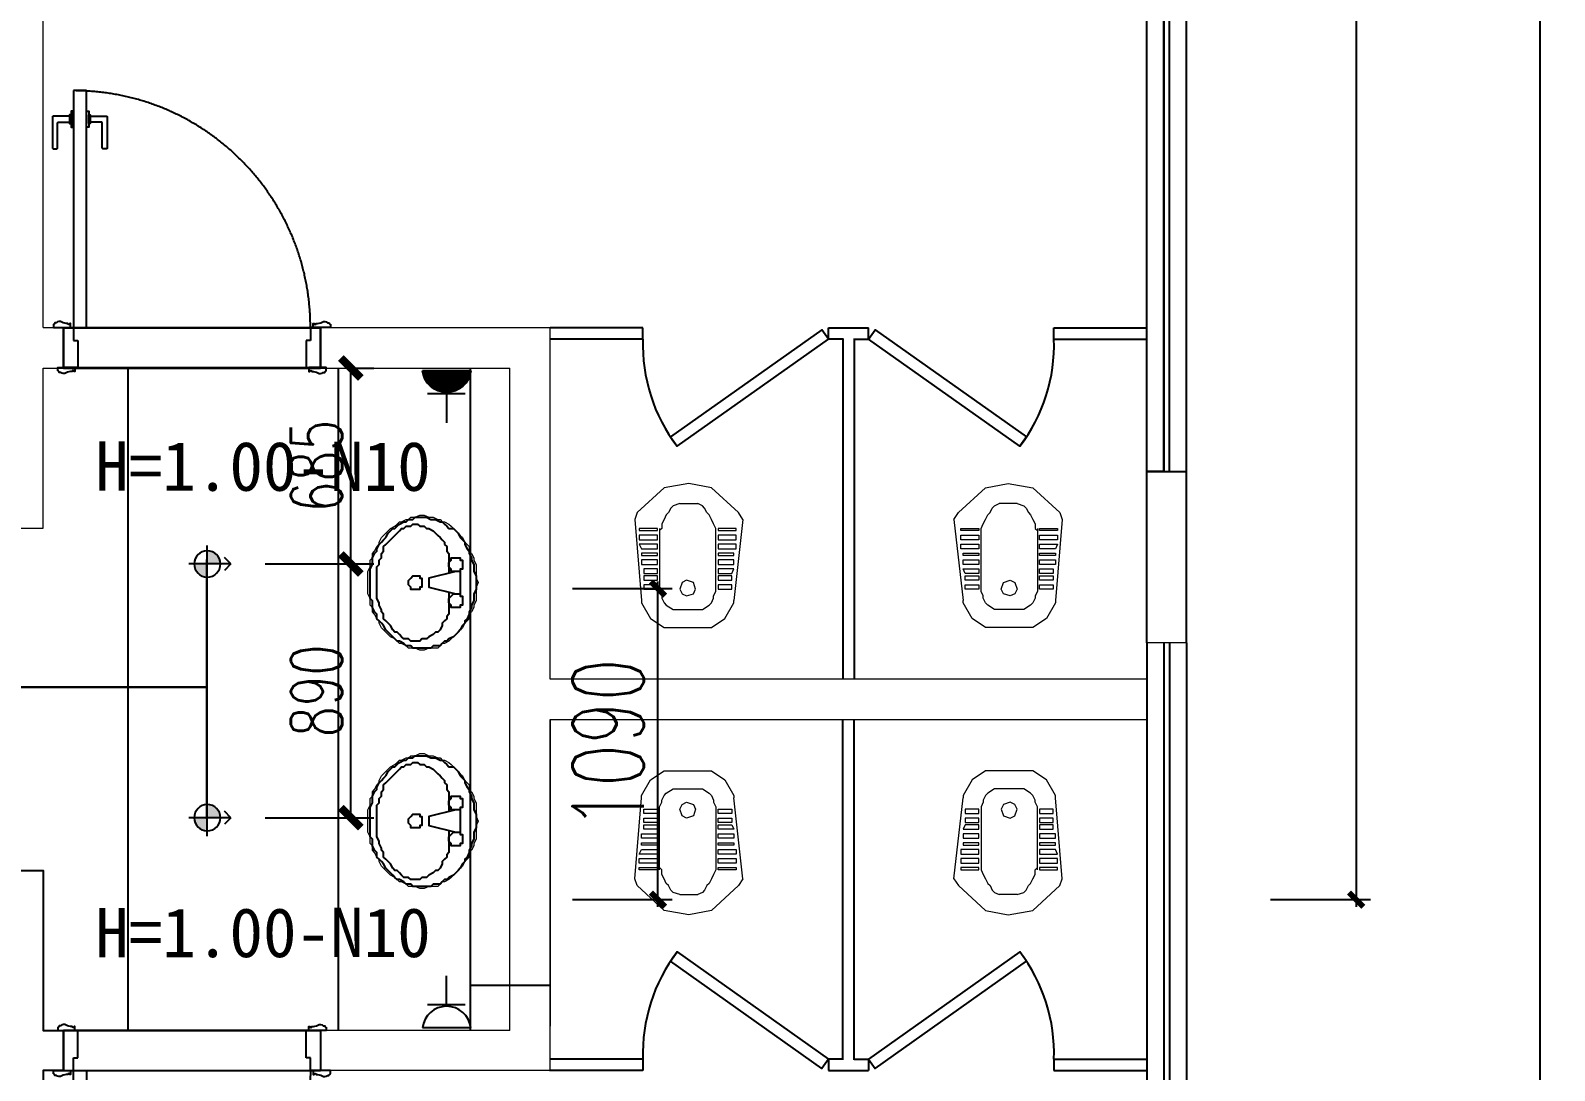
# Model space of a CAD drawing. Header units: millimetres. Extents: x 5625199 to 7433318, y -3316392 to -2552493.
# Drawn here: x 5923108 to 5928448, y -2593828 to -2590184 of the extents above; entities that cross this region are included whole.
import ezdxf

# ---------------------------------------------------------------- set-up
doc = ezdxf.new("R2010")
doc.units = ezdxf.units.MM
doc.header["$PDMODE"] = 35
doc.header["$PDSIZE"] = -10
doc.linetypes.add('HIDDEN', pattern=[9.525, 6.35, -3.175])
for name, color, linetype in [('8', 8, 'Continuous'), ('PL-固定落地', 155, 'Continuous'), ('PL-地坪线', 8, 'Continuous'), ('PL-新建墙体', 5, 'Continuous'), ('PL-灯具', 2, 'Continuous'), ('PL-灯具尺寸', 155, 'Continuous'), ('PL-门', 4, 'Continuous'), ('TXT【文字】', 8, 'Continuous'), ('开关', 1, 'Continuous'), ('插座', 1, 'Continuous')]:
    doc.layers.add(name, color=color, linetype=linetype)
doc.styles.add('STYLE2', font='simhei.ttf')
doc.styles.add('标注-尺寸', font='simplex.shx', dxfattribs={"width": 0.7})
doc.dimstyles.new('100', dxfattribs={"dimtxt": 180, "dimasz": 70, "dimexe": 80, "dimexo": 100, "dimgap": 30, "dimtad": 1, "dimdec": 0, "dimrnd": 5, "dimdsep": 46, "dimtxsty": '标注-尺寸', "dimblk": 'ARCHTICK', "dimcen": 0.2, "dimdle": 5, "dimclrd": 8, "dimclre": 8, "dimclrt": 2, "dimadec": 0, "dimazin": 0, "dimtfac": 1, "dimtdec": 0, "dimtmove": 2, "dimatfit": 3, "dimldrblk": 'ccccc', "dimfxl": 300, "dimfxlon": 1, "dimtolj": 1, "dimtzin": 0, "dimarcsym": 0})
doc.dimstyles.new('MS55', dxfattribs={"dimscale": 0, "dimtxt": 5, "dimasz": 1, "dimexe": 1, "dimexo": 0.8, "dimgap": 1, "dimtad": 1, "dimdec": 0, "dimrnd": 5, "dimdsep": 46, "dimtxsty": '标注-尺寸', "dimblk": 'ARCHTICK', "dimcen": 0, "dimdle": 0.5, "dimclrd": 256, "dimclre": 256, "dimclrt": 50, "dimadec": 0, "dimazin": 0, "dimtfac": 1, "dimtdec": 0, "dimtix": 1, "dimtofl": 0, "dimtmove": 2, "dimatfit": 3, "dimldrblk": 'jt2', "dimfxl": 6, "dimfxlon": 1, "dimtvp": 1, "dimtolj": 1, "dimtzin": 0, "dimarcsym": 0})

# ---------------------------------------------------------------- blocks, each defined once
blk = doc.blocks.new('c')
at = {"color": 1}
for p, q in [((788247, -244144), (788247, -243941)), ((788370, -244135), (788119, -244135)), ((788406, -244287), (788087, -244287))]:
    blk.add_line(p, q, dxfattribs=at)
blk.add_arc((788247, -244305), 161, 6.4342, 173.5658, dxfattribs=at)
blk = doc.blocks.new('_ArchTick')
at = {"color": 0, "linetype": 'ByBlock', "const_width": 0.4}
blk.add_lwpolyline([(-0.5, -0.5), (0.5, 0.5)], dxfattribs=at)
blk = doc.blocks.new('*D1175')
at = {"layer": 'Defpoints', "color": 0, "transparency": 16777216}
for p in [(5924668.8, -2592139.4), (5925306.8, -2592139.4), (5924579.3, -2593229.1)]:
    blk.add_point(p, dxfattribs=at)
at = {"layer": 'TXT【文字】', "lineweight": -2, "ltscale": 500, "transparency": 16777216}
for p, q in [((5925306.8, -2593254.1), (5925306.8, -2592114.4)), ((5925006.8, -2592139.4), (5925356.8, -2592139.4)), ((5925006.8, -2593229.1), (5925356.8, -2593229.1))]:
    blk.add_line(p, q, dxfattribs=at)
at = {"layer": 'TXT【文字】', "linetype": 'ByBlock', "lineweight": -2, "transparency": 16777216, "xscale": 50.00000000000001, "yscale": 50.00000000000001, "zscale": 50.00000000000001}
for p, rotation in [((5925306.8, -2592139.4), 90), ((5925306.8, -2593229.1), 270)]:
    blk.add_blockref('_ArchTick', p, dxfattribs=dict(at, rotation=rotation))
at = {"layer": 'TXT【文字】', "color": 50, "ltscale": 500, "transparency": 16777216, "insert": (5925131.8, -2592684.3), "char_height": 250, "attachment_point": 5, "rotation": 90, "style": '标注-尺寸'}
blk.add_mtext('\\A1;1090', dxfattribs=at)
blk = doc.blocks.new('jt2')
at = {"ltscale": 0.1}
blk.add_line((0, 0), (-1, 0), dxfattribs=at)
at = {"color": 6, "ltscale": 0.1}
blk.add_lwpolyline([(-1.22, 1.26), (-0.72, 1.5), (0.02, 0), (-0.72, -1.5), (-1.22, -1.26), (0, 0), (-1.22, 1.26)], dxfattribs=at)
blk = doc.blocks.new('*D1227')
at = {"layer": '8', "lineweight": -2, "ltscale": 500, "transparency": 16777216}
for p, q in [((5927753.1, -2585164.4), (5927753.1, -2593254.1)), ((5927453.1, -2585189.4), (5927803.1, -2585189.4)), ((5927453.1, -2593229.1), (5927803.1, -2593229.1))]:
    blk.add_line(p, q, dxfattribs=at)
at = {"layer": 'Defpoints', "color": 0, "transparency": 16777216}
for p in [(5925478.8, -2585189.4), (5926409.1, -2593229.1), (5927753.1, -2593229.1)]:
    blk.add_point(p, dxfattribs=at)
at = {"layer": '8', "linetype": 'ByBlock', "lineweight": -2, "transparency": 16777216, "xscale": 50.00000000000001, "yscale": 50.00000000000001, "zscale": 50.00000000000001}
for p, rotation in [((5927753.1, -2585189.4), 90), ((5927753.1, -2593229.1), 270)]:
    blk.add_blockref('_ArchTick', p, dxfattribs=dict(at, rotation=rotation))
at = {"layer": '8', "color": 50, "ltscale": 500, "transparency": 16777216, "insert": (5927578.1, -2589209.3), "char_height": 250, "attachment_point": 5, "rotation": 90, "style": '标注-尺寸'}
blk.add_mtext('\\A1;8040', dxfattribs=at)
blk = doc.blocks.new('*D1228')
at = {"layer": '8', "lineweight": -2, "ltscale": 500, "transparency": 16777216}
for p, q in [((5928397.7, -2598054.5), (5928397.7, -2580084.3)), ((5928097.7, -2580109.3), (5928447.7, -2580109.3)), ((5928097.7, -2598029.5), (5928447.7, -2598029.5))]:
    blk.add_line(p, q, dxfattribs=at)
at = {"layer": 'Defpoints', "color": 0, "transparency": 16777216}
for p in [(5926888.1, -2580109.3), (5928397.7, -2580109.3), (5926771, -2598029.5)]:
    blk.add_point(p, dxfattribs=at)
at = {"layer": '8', "linetype": 'ByBlock', "lineweight": -2, "transparency": 16777216, "xscale": 50.00000000000001, "yscale": 50.00000000000001, "zscale": 50.00000000000001}
for p, rotation in [((5928397.7, -2580109.3), 90), ((5928397.7, -2598029.5), 270)]:
    blk.add_blockref('_ArchTick', p, dxfattribs=dict(at, rotation=rotation))
at = {"layer": '8', "color": 50, "ltscale": 500, "transparency": 16777216, "insert": (5928222.7, -2589069.4), "char_height": 250, "attachment_point": 5, "rotation": 90, "style": '标注-尺寸'}
blk.add_mtext('\\A1;17920', dxfattribs=at)
blk = doc.blocks.new('GRDRDRD')
at = {"lineweight": 9}
for points in [[(5100139, -2518955), (5099854.8, -2518986.6)], [(5100139, -2518955), (5100162.7, -2518970.8)], [(5100162.7, -2518970.8), (5100249.5, -2519065.6), (5100265.3, -2519144.5), (5100249.5, -2519231.4), (5100162.7, -2519326.1)], [(5099846.9, -2519310.3), (5099791.6, -2519278.7), (5099760, -2519231.4), (5099760, -2519144.5), (5099760, -2519065.6), (5099791.6, -2519018.2), (5099846.9, -2518986.6)], [(5099846.9, -2518986.6), (5099854.8, -2518986.6)], [(5099823.2, -2519097.1), (5099839, -2519073.5)], [(5099839, -2519073.5), (5099846.9, -2519065.6), (5099862.7, -2519057.7), (5099870.6, -2519057.7), (5099886.4, -2519049.8), (5100099.5, -2519049.8)], [(5100099.5, -2519049.8), (5100107.4, -2519049.8)], [(5100107.4, -2519049.8), (5100123.2, -2519057.7), (5100139, -2519065.6), (5100154.8, -2519073.5), (5100162.7, -2519081.4), (5100178.5, -2519089.3), (5100186.4, -2519097.1)], [(5099823.2, -2519199.8), (5099823.2, -2519097.1)], [(5100186.4, -2519097.1), (5100194.3, -2519112.9)], [(5100194.3, -2519176.1), (5100194.3, -2519112.9)], [(5100194.3, -2519176.1), (5100186.4, -2519199.8)], [(5099839, -2519223.5), (5099823.2, -2519199.8)], [(5100107.4, -2519247.1), (5100099.5, -2519247.1), (5099886.4, -2519247.1), (5099870.6, -2519239.3), (5099862.7, -2519239.3), (5099846.9, -2519231.4), (5099839, -2519223.5)], [(5100186.4, -2519199.8), (5100178.5, -2519207.7), (5100162.7, -2519215.6), (5100154.8, -2519223.5), (5100139, -2519231.4), (5100123.2, -2519239.3), (5100107.4, -2519239.3)], [(5100107.4, -2519239.3), (5100099.5, -2519247.1)], [(5100139, -2519334), (5099854.8, -2519310.3), (5099846.9, -2519310.3)], [(5100162.7, -2519326.1), (5100139, -2519334)]]:
    blk.add_lwpolyline(points, dxfattribs=at)
at = {"lineweight": 13}
for points in [[(5099894.3, -2518994.5), (5099910, -2518994.5), (5099910, -2519041.9), (5099894.3, -2519041.9)], [(5099925.8, -2518994.5), (5099941.6, -2518994.5), (5099941.6, -2519041.9), (5099925.8, -2519041.9)], [(5099949.5, -2518994.5), (5099965.3, -2518986.6), (5099965.3, -2519041.9), (5099949.5, -2519041.9)], [(5099981.1, -2518986.6), (5099996.9, -2518986.6), (5099996.9, -2519041.9), (5099981.1, -2519041.9)], [(5100012.7, -2518986.6), (5100020.6, -2518986.6), (5100020.6, -2519041.9), (5100012.7, -2519041.9)], [(5100052.2, -2519041.9), (5100036.4, -2519041.9), (5100036.4, -2518978.7), (5100052.2, -2518978.7)], [(5100083.7, -2519041.9), (5100067.9, -2519041.9), (5100067.9, -2518978.7), (5100083.7, -2518978.7)], [(5100107.4, -2519041.9), (5100099.5, -2519041.9), (5100099.5, -2518978.7), (5100107.4, -2518978.7)], [(5099894.3, -2519176.1), (5099878.5, -2519168.2), (5099870.6, -2519152.4), (5099878.5, -2519128.7), (5099894.3, -2519120.8), (5099917.9, -2519128.7), (5099925.8, -2519152.4), (5099917.9, -2519168.2)], [(5100083.7, -2519318.2), (5100067.9, -2519318.2), (5100067.9, -2519255), (5100083.7, -2519255)], [(5100099.5, -2519318.2), (5100099.5, -2519255), (5100107.4, -2519255), (5100107.4, -2519318.2)]]:
    blk.add_lwpolyline(points, close=True, dxfattribs=at)
for points in [[(5099894.3, -2519302.4), (5099894.3, -2519255), (5099910, -2519255), (5099910, -2519302.4)], [(5099925.8, -2519302.4), (5099925.8, -2519255), (5099941.6, -2519255), (5099941.6, -2519302.4)], [(5099949.5, -2519302.4), (5099949.5, -2519255), (5099965.3, -2519255), (5099965.3, -2519302.4)], [(5099981.1, -2519310.3), (5099981.1, -2519255), (5099996.9, -2519255), (5099996.9, -2519310.3)], [(5100012.7, -2519310.3), (5100012.7, -2519255), (5100020.6, -2519255), (5100020.6, -2519310.3)], [(5100036.4, -2519310.3), (5100036.4, -2519255), (5100052.2, -2519255), (5100052.2, -2519318.2), (5100036.4, -2519310.3)], [(5099910, -2519302.4), (5099894.3, -2519302.4)], [(5099941.6, -2519302.4), (5099925.8, -2519302.4)], [(5099965.3, -2519302.4), (5099949.5, -2519302.4)], [(5099996.9, -2519310.3), (5099981.1, -2519310.3)], [(5100020.6, -2519310.3), (5100012.7, -2519310.3)]]:
    blk.add_lwpolyline(points, dxfattribs=at)
blk = doc.blocks.new('yqd_1_900_140_ydhd1_ywsp3_45_0_0_3')
for p, q in [((-0.4111, 1), (-0.4611, 1)), ((-0.4611, 1), (-0.4611, 0.0778)), ((-0.4111, 0.0778), (-0.4111, 1)), ((-0.5, 0.0778), (-0.4611, 0.0778)), ((-0.5, -0.0778), (-0.5, 0.0778)), ((-0.4611, 0.0778), (-0.4111, 0.0778)), ((-0.4611, 0.0778), (-0.4611, 0.0278)), ((0.5, 0.0778), (0.4611, 0.0778)), ((0.4611, 0.0778), (0.4611, 0.0278)), ((0.5, -0.0778), (0.5, 0.0778)), ((-0.4611, 0.0278), (-0.4444, 0.0278)), ((-0.4444, 0.0278), (-0.4444, -0.0778)), ((0.4611, 0.0278), (0.4444, 0.0278)), ((0.4444, 0.0278), (0.4444, -0.0778)), ((-0.4444, -0.0778), (-0.5, -0.0778)), ((0.4444, -0.0778), (0.5, -0.0778))]:
    blk.add_line(p, q)
at = {"ltscale": 500}
for p, q in [((-0.5, 0.0778), (0.5, 0.0778)), ((-0.5, -0.0778), (0.5, -0.0778))]:
    blk.add_line(p, q, dxfattribs=at)
for points in [[(-0.4762, 0.9009), (-0.5392, 0.9009, 0.414214), (-0.5425, 0.8975), (-0.5425, 0.777, 0.414214), (-0.5392, 0.7737), (-0.5266, 0.7737, 0.414214), (-0.5233, 0.777), (-0.5233, 0.8736, -0.414214), (-0.5199, 0.8769), (-0.4762, 0.8769)], [(-0.396, 0.9009), (-0.333, 0.9009, -0.414214), (-0.3297, 0.8975), (-0.3297, 0.777, -0.414214), (-0.333, 0.7737), (-0.3456, 0.7737, -0.414214), (-0.3489, 0.777), (-0.3489, 0.8736, 0.414214), (-0.3523, 0.8769), (-0.396, 0.8769)]]:
    blk.add_lwpolyline(points, format="xyb")
for points in [[(-0.4706, 0.8718), (-0.4706, 0.906), (-0.4762, 0.906), (-0.4762, 0.8718)], [(-0.4611, 0.8578), (-0.4611, 0.9199), (-0.4706, 0.9199), (-0.4706, 0.8578)], [(-0.4111, 0.8578), (-0.4111, 0.9199), (-0.4016, 0.9199), (-0.4016, 0.8578)], [(-0.4016, 0.8718), (-0.4016, 0.906), (-0.396, 0.906), (-0.396, 0.8718)]]:
    blk.add_lwpolyline(points, close=True)
at = {"lineweight": -3}
for points in [[(-0.5389, 0.0911), (-0.5389, 0.0778), (-0.4722, 0.0778), (-0.4722, 0.0933), (-0.4756, 0.0933, -1), (-0.4833, 0.0933, -0.128551), (-0.5067, 0.0986, 0.3547), (-0.5278, 0.0967), (-0.5333, 0.0967, -0.414214), (-0.5389, 0.0911)], [(0.5389, 0.0911), (0.5389, 0.0778), (0.4722, 0.0778), (0.4722, 0.0933), (0.4756, 0.0933, 1), (0.4833, 0.0933, 0.128551), (0.5067, 0.0986, -0.3547), (0.5278, 0.0967), (0.5333, 0.0967, 0.414214), (0.5389, 0.0911)], [(-0.5222, -0.0911), (-0.5222, -0.0778), (-0.4556, -0.0778), (-0.4556, -0.0933), (-0.4589, -0.0933, 1), (-0.4667, -0.0933, 0.128551), (-0.49, -0.0986, -0.3547), (-0.5111, -0.0967), (-0.5167, -0.0967, 0.414214), (-0.5222, -0.0911)], [(0.5222, -0.0911), (0.5222, -0.0778), (0.4556, -0.0778), (0.4556, -0.0933), (0.4589, -0.0933, -1), (0.4667, -0.0933, -0.128551), (0.49, -0.0986, 0.3547), (0.5111, -0.0967), (0.5167, -0.0967, -0.414214), (0.5222, -0.0911)]]:
    blk.add_lwpolyline(points, format="xyb", dxfattribs=at)
at = {"color": 250, "linetype": 'HIDDEN', "ltscale": 15}
blk.add_arc((-0.4611, 0.0778), 0.9222, 0, 90, dxfattribs=at)
blk = doc.blocks.new('TFHFTTT')
at = {"lineweight": 9}
for points in [[(5099645.6, -2520987.8), (5099637.7, -2520987.8), (5099621.9, -2520995.7), (5099614, -2520995.7), (5099606.1, -2520995.7), (5099590.3, -2521003.6), (5099582.4, -2521003.6), (5099574.6, -2521011.5)], [(5099716.7, -2521011.5), (5099700.9, -2521003.6), (5099693, -2521003.6), (5099685.1, -2520995.7), (5099677.2, -2520995.7), (5099669.3, -2520995.7), (5099653.5, -2520987.8), (5099645.6, -2520987.8)], [(5099574.6, -2521011.5), (5099566.7, -2521011.5), (5099550.9, -2521019.4), (5099543, -2521027.2), (5099535.1, -2521035.1), (5099527.2, -2521043), (5099519.3, -2521050.9), (5099511.4, -2521058.8)], [(5099779.8, -2521058.8), (5099771.9, -2521050.9), (5099764, -2521043), (5099756.1, -2521035.1), (5099740.3, -2521027.2), (5099732.4, -2521019.4), (5099724.6, -2521011.5), (5099716.7, -2521011.5)], [(5099511.4, -2521058.8), (5099503.5, -2521066.7), (5099495.6, -2521082.5), (5099487.7, -2521090.4), (5099479.8, -2521098.3), (5099479.8, -2521114.1), (5099471.9, -2521122), (5099464, -2521137.8)], [(5099819.3, -2521137.8), (5099819.3, -2521122), (5099811.4, -2521114.1), (5099803.5, -2521098.3), (5099795.6, -2521090.4), (5099795.6, -2521082.5), (5099787.7, -2521066.7), (5099779.8, -2521058.8)], [(5099464, -2521137.8), (5099464, -2521145.7), (5099456.1, -2521161.5), (5099456.1, -2521169.4), (5099456.1, -2521185.1), (5099456.1, -2521200.9), (5099456.1, -2521208.8), (5099448.2, -2521224.6)], [(5099835.1, -2521224.6), (5099835.1, -2521208.8), (5099835.1, -2521200.9), (5099835.1, -2521185.1), (5099827.2, -2521169.4), (5099827.2, -2521161.5), (5099827.2, -2521145.7), (5099819.3, -2521137.8)], [(5099448.2, -2521224.6), (5099456.1, -2521240.4), (5099456.1, -2521248.3), (5099456.1, -2521264.1), (5099456.1, -2521279.9), (5099456.1, -2521287.8), (5099464, -2521303.6), (5099464, -2521311.5)], [(5099819.3, -2521311.5), (5099827.2, -2521303.6), (5099827.2, -2521287.8), (5099827.2, -2521279.9), (5099835.1, -2521264.1), (5099835.1, -2521248.3), (5099835.1, -2521240.4), (5099835.1, -2521224.6)], [(5099464, -2521311.5), (5099471.9, -2521327.2), (5099479.8, -2521335.1), (5099479.8, -2521350.9), (5099487.7, -2521358.8), (5099495.6, -2521366.7), (5099503.5, -2521382.5), (5099511.4, -2521390.4)], [(5099779.8, -2521390.4), (5099787.7, -2521382.5), (5099795.6, -2521366.7), (5099795.6, -2521358.8), (5099803.5, -2521350.9), (5099811.4, -2521335.1), (5099819.3, -2521327.2), (5099819.3, -2521311.5)], [(5099511.4, -2521390.4), (5099519.3, -2521398.3), (5099527.2, -2521406.2), (5099535.1, -2521414.1), (5099543, -2521422), (5099550.9, -2521429.9), (5099566.7, -2521437.8), (5099574.6, -2521437.8)], [(5099716.7, -2521437.8), (5099724.6, -2521437.8), (5099732.4, -2521429.9), (5099740.3, -2521422), (5099756.1, -2521414.1), (5099764, -2521406.2), (5099771.9, -2521398.3), (5099779.8, -2521390.4)], [(5099574.6, -2521437.8), (5099582.4, -2521445.7), (5099590.3, -2521453.6), (5099606.1, -2521453.6), (5099614, -2521453.6), (5099621.9, -2521453.6), (5099637.7, -2521461.5), (5099645.6, -2521461.5)], [(5099645.6, -2521461.5), (5099653.5, -2521461.5), (5099669.3, -2521453.6), (5099677.2, -2521453.6), (5099685.1, -2521453.6), (5099693, -2521453.6), (5099700.9, -2521445.7), (5099716.7, -2521437.8)], [(5099574.6, -2521846.5), (5099566.7, -2521846.5), (5099550.9, -2521854.4), (5099543, -2521862.3), (5099535.1, -2521870.2), (5099527.2, -2521878.1), (5099519.3, -2521886), (5099511.4, -2521893.9)], [(5099645.6, -2521822.9), (5099637.7, -2521822.9), (5099621.9, -2521830.8), (5099614, -2521830.8), (5099606.1, -2521830.8), (5099590.3, -2521838.6), (5099582.4, -2521838.6), (5099574.6, -2521846.5)], [(5099716.7, -2521846.5), (5099700.9, -2521838.6), (5099693, -2521838.6), (5099685.1, -2521830.8), (5099677.2, -2521830.8), (5099669.3, -2521830.8), (5099653.5, -2521822.9), (5099645.6, -2521822.9)], [(5099779.8, -2521893.9), (5099771.9, -2521886), (5099764, -2521878.1), (5099756.1, -2521870.2), (5099740.3, -2521862.3), (5099732.4, -2521854.4), (5099724.6, -2521846.5), (5099716.7, -2521846.5)], [(5099511.4, -2521893.9), (5099503.5, -2521901.8), (5099495.6, -2521917.6), (5099487.7, -2521925.5), (5099479.8, -2521933.4), (5099479.8, -2521949.2), (5099471.9, -2521957.1), (5099464, -2521972.9)], [(5099819.3, -2521972.9), (5099819.3, -2521957.1), (5099811.4, -2521949.2), (5099803.5, -2521933.4), (5099795.6, -2521925.5), (5099795.6, -2521917.6), (5099787.7, -2521901.8), (5099779.8, -2521893.9)], [(5099464, -2521972.9), (5099464, -2521980.8), (5099456.1, -2521996.5), (5099456.1, -2522004.4), (5099456.1, -2522020.2), (5099456.1, -2522036), (5099456.1, -2522043.9), (5099448.2, -2522059.7)], [(5099835.1, -2522059.7), (5099835.1, -2522043.9), (5099835.1, -2522036), (5099835.1, -2522020.2), (5099827.2, -2522004.4), (5099827.2, -2521996.5), (5099827.2, -2521980.8), (5099819.3, -2521972.9)], [(5099448.2, -2522059.7), (5099456.1, -2522075.5), (5099456.1, -2522083.4), (5099456.1, -2522099.2), (5099456.1, -2522115), (5099456.1, -2522122.9), (5099464, -2522138.6), (5099464, -2522146.5)], [(5099819.3, -2522146.5), (5099827.2, -2522138.6), (5099827.2, -2522122.9), (5099827.2, -2522115), (5099835.1, -2522099.2), (5099835.1, -2522083.4), (5099835.1, -2522075.5), (5099835.1, -2522059.7)], [(5099464, -2522146.5), (5099471.9, -2522162.3), (5099479.8, -2522170.2), (5099479.8, -2522186), (5099487.7, -2522193.9), (5099495.6, -2522201.8), (5099503.5, -2522217.6), (5099511.4, -2522225.5)], [(5099779.8, -2522225.5), (5099787.7, -2522217.6), (5099795.6, -2522201.8), (5099795.6, -2522193.9), (5099803.5, -2522186), (5099811.4, -2522170.2), (5099819.3, -2522162.3), (5099819.3, -2522146.5)], [(5099511.4, -2522225.5), (5099519.3, -2522233.4), (5099527.2, -2522241.3), (5099535.1, -2522249.2), (5099543, -2522257.1), (5099550.9, -2522265), (5099566.7, -2522272.9), (5099574.6, -2522272.9)], [(5099716.7, -2522272.9), (5099724.6, -2522272.9), (5099732.4, -2522265), (5099740.3, -2522257.1), (5099756.1, -2522249.2), (5099764, -2522241.3), (5099771.9, -2522233.4), (5099779.8, -2522225.5)], [(5099574.6, -2522272.9), (5099582.4, -2522280.8), (5099590.3, -2522288.6), (5099606.1, -2522288.6), (5099614, -2522288.6), (5099621.9, -2522288.6), (5099637.7, -2522296.5), (5099645.6, -2522296.5)], [(5099645.6, -2522296.5), (5099653.5, -2522296.5), (5099669.3, -2522288.6), (5099677.2, -2522288.6), (5099685.1, -2522288.6), (5099693, -2522288.6), (5099700.9, -2522280.8), (5099716.7, -2522272.9)]]:
    blk.add_lwpolyline(points, dxfattribs=at)
at = {"lineweight": 25}
for points in [[(5099645.6, -2520995.7), (5099637.7, -2520995.7), (5099629.8, -2520995.7), (5099614, -2521003.6), (5099606.1, -2521003.6), (5099598.2, -2521003.6), (5099582.4, -2521011.5), (5099574.6, -2521011.5)], [(5099708.8, -2521011.5), (5099700.9, -2521011.5), (5099693, -2521003.6), (5099685.1, -2521003.6), (5099677.2, -2521003.6), (5099669.3, -2520995.7), (5099653.5, -2520995.7), (5099645.6, -2520995.7)], [(5099574.6, -2521011.5), (5099566.7, -2521019.4), (5099558.8, -2521027.2), (5099550.9, -2521035.1), (5099535.1, -2521035.1), (5099527.2, -2521043), (5099519.3, -2521050.9), (5099511.4, -2521066.7)], [(5099621.9, -2521414.1), (5099629.8, -2521422), (5099637.7, -2521422), (5099645.6, -2521422), (5099653.5, -2521429.9), (5099661.4, -2521429.9), (5099669.3, -2521429.9), (5099677.2, -2521429.9), (5099685.1, -2521429.9), (5099693, -2521422), (5099700.9, -2521422), (5099708.8, -2521422), (5099716.7, -2521414.1), (5099724.6, -2521406.2), (5099732.4, -2521398.3), (5099740.3, -2521398.3), (5099748.2, -2521390.4), (5099756.1, -2521374.6), (5099764, -2521366.7), (5099771.9, -2521358.8), (5099779.8, -2521350.9), (5099779.8, -2521335.1), (5099787.7, -2521327.2), (5099787.7, -2521319.4), (5099795.6, -2521303.6), (5099795.6, -2521295.7), (5099803.5, -2521279.9), (5099803.5, -2521264.1), (5099803.5, -2521256.2), (5099803.5, -2521240.4), (5099803.5, -2521224.6), (5099803.5, -2521208.8), (5099803.5, -2521200.9), (5099803.5, -2521185.1), (5099803.5, -2521169.4), (5099795.6, -2521161.5), (5099795.6, -2521145.7), (5099787.7, -2521137.8), (5099787.7, -2521122), (5099779.8, -2521114.1), (5099779.8, -2521098.3), (5099771.9, -2521090.4), (5099764, -2521082.5), (5099756.1, -2521074.6), (5099748.2, -2521066.7), (5099740.3, -2521058.8), (5099732.4, -2521050.9), (5099724.6, -2521043), (5099716.7, -2521035.1), (5099708.8, -2521035.1), (5099700.9, -2521027.2), (5099693, -2521027.2), (5099685.1, -2521027.2), (5099677.2, -2521019.3), (5099669.3, -2521019.3), (5099661.4, -2521019.3), (5099653.5, -2521027.2), (5099645.6, -2521027.2), (5099637.7, -2521027.2), (5099629.8, -2521035.1), (5099621.9, -2521035.1), (5099606.1, -2521043), (5099598.2, -2521050.9), (5099590.3, -2521058.8), (5099582.4, -2521066.7), (5099574.6, -2521074.6), (5099566.7, -2521082.5), (5099566.7, -2521090.4)], [(5099771.9, -2521066.7), (5099764, -2521050.9), (5099756.1, -2521043), (5099748.2, -2521035.1), (5099740.3, -2521035.1), (5099732.4, -2521027.2), (5099724.6, -2521019.4), (5099708.8, -2521011.5)], [(5099511.4, -2521066.7), (5099503.5, -2521074.6), (5099495.6, -2521082.5), (5099495.6, -2521090.4), (5099487.7, -2521106.2), (5099479.8, -2521114.1), (5099479.8, -2521122), (5099471.9, -2521137.8)], [(5099566.7, -2521090.4), (5099558.8, -2521098.3), (5099558.8, -2521106.2), (5099558.8, -2521114.1), (5099550.9, -2521122), (5099550.9, -2521129.9), (5099550.9, -2521193)], [(5099819.3, -2521137.8), (5099811.4, -2521122), (5099803.5, -2521114.1), (5099803.5, -2521106.2), (5099795.6, -2521090.4), (5099787.7, -2521082.5), (5099779.8, -2521074.6), (5099771.9, -2521066.7)], [(5099471.9, -2521137.8), (5099471.9, -2521145.7), (5099464, -2521161.5), (5099464, -2521177.2), (5099464, -2521185.1), (5099456.1, -2521200.9), (5099456.1, -2521208.8), (5099456.1, -2521224.6)], [(5099827.2, -2521224.6), (5099827.2, -2521208.8), (5099827.2, -2521200.9), (5099827.2, -2521185.1), (5099827.2, -2521177.2), (5099819.3, -2521161.5), (5099819.3, -2521145.7), (5099819.3, -2521137.8)], [(5099511.4, -2521185.1), (5099511.4, -2521264.1)], [(5099527.2, -2521185.1), (5099621.9, -2521208.8), (5099621.9, -2521240.4), (5099527.2, -2521264.1)], [(5099456.1, -2521224.6), (5099456.1, -2521240.4), (5099456.1, -2521248.3), (5099464, -2521264.1), (5099464, -2521279.9), (5099464, -2521287.8), (5099471.9, -2521303.6), (5099471.9, -2521311.5)], [(5099550.9, -2521256.2), (5099550.9, -2521319.4), (5099550.9, -2521327.2), (5099550.9, -2521335.1), (5099558.8, -2521343), (5099558.8, -2521350.9), (5099566.7, -2521358.8), (5099574.6, -2521366.7), (5099574.6, -2521374.6), (5099582.4, -2521390.4), (5099590.3, -2521398.3), (5099598.2, -2521398.3), (5099606.1, -2521406.2), (5099621.9, -2521414.1)], [(5099819.3, -2521311.5), (5099819.3, -2521303.6), (5099819.3, -2521287.8), (5099827.2, -2521279.9), (5099827.2, -2521264.1), (5099827.2, -2521248.3), (5099827.2, -2521240.4), (5099827.2, -2521224.6)], [(5099471.9, -2521311.5), (5099479.8, -2521327.2), (5099479.8, -2521335.1), (5099487.7, -2521350.9), (5099495.6, -2521358.8), (5099495.6, -2521366.7), (5099503.5, -2521374.6), (5099511.4, -2521390.4)], [(5099771.9, -2521390.4), (5099779.8, -2521374.6), (5099787.7, -2521366.7), (5099795.6, -2521358.8), (5099803.5, -2521350.9), (5099803.5, -2521335.1), (5099811.4, -2521327.2), (5099819.3, -2521311.5)], [(5099511.4, -2521390.4), (5099519.3, -2521398.3), (5099527.2, -2521406.2), (5099535.1, -2521414.1), (5099550.9, -2521422), (5099558.8, -2521429.9), (5099566.7, -2521429.9), (5099574.6, -2521437.8)], [(5099708.8, -2521437.8), (5099724.6, -2521429.9), (5099732.4, -2521429.9), (5099740.3, -2521422), (5099748.2, -2521414.1), (5099756.1, -2521406.2), (5099764, -2521398.3), (5099771.9, -2521390.4)], [(5099574.6, -2521437.8), (5099582.4, -2521445.7), (5099598.2, -2521445.7), (5099606.1, -2521445.7), (5099614, -2521453.6), (5099629.8, -2521453.6), (5099637.7, -2521453.6), (5099645.6, -2521453.6)], [(5099645.6, -2521453.6), (5099653.5, -2521453.6), (5099669.3, -2521453.6), (5099677.2, -2521453.6), (5099685.1, -2521445.7), (5099693, -2521445.7), (5099700.9, -2521445.7), (5099708.8, -2521437.8)], [(5099574.6, -2521846.5), (5099566.7, -2521854.4), (5099558.8, -2521862.3), (5099550.9, -2521870.2), (5099535.1, -2521870.2), (5099527.2, -2521878.1), (5099519.3, -2521886), (5099511.4, -2521901.8)], [(5099645.6, -2521830.8), (5099637.7, -2521830.8), (5099629.8, -2521830.8), (5099614, -2521838.6), (5099606.1, -2521838.6), (5099598.2, -2521838.6), (5099582.4, -2521846.5), (5099574.6, -2521846.5)], [(5099708.8, -2521846.5), (5099700.9, -2521846.5), (5099693, -2521838.6), (5099685.1, -2521838.6), (5099677.2, -2521838.6), (5099669.3, -2521830.8), (5099653.5, -2521830.8), (5099645.6, -2521830.8)], [(5099771.9, -2521901.8), (5099764, -2521886), (5099756.1, -2521878.1), (5099748.2, -2521870.2), (5099740.3, -2521870.2), (5099732.4, -2521862.3), (5099724.6, -2521854.4), (5099708.8, -2521846.5)], [(5099511.4, -2521901.8), (5099503.5, -2521909.7), (5099495.6, -2521917.6), (5099495.6, -2521925.5), (5099487.7, -2521941.3), (5099479.8, -2521949.2), (5099479.8, -2521957.1), (5099471.9, -2521972.9)], [(5099621.9, -2522249.2), (5099629.8, -2522257.1), (5099637.7, -2522257.1), (5099645.6, -2522257.1), (5099653.5, -2522265), (5099661.4, -2522265), (5099669.3, -2522265), (5099677.2, -2522265), (5099685.1, -2522265), (5099693, -2522257.1), (5099700.9, -2522257.1), (5099708.8, -2522257.1), (5099716.7, -2522249.2), (5099724.6, -2522241.3), (5099732.4, -2522233.4), (5099740.3, -2522233.4), (5099748.2, -2522225.5), (5099756.1, -2522209.7), (5099764, -2522201.8), (5099771.9, -2522193.9), (5099779.8, -2522186), (5099779.8, -2522170.2), (5099787.7, -2522162.3), (5099787.7, -2522154.4), (5099795.6, -2522138.6), (5099795.6, -2522130.8), (5099803.5, -2522115), (5099803.5, -2522099.2), (5099803.5, -2522091.3), (5099803.5, -2522075.5), (5099803.5, -2522059.7), (5099803.5, -2522043.9), (5099803.5, -2522036), (5099803.5, -2522020.2), (5099803.5, -2522004.4), (5099795.6, -2521996.5), (5099795.6, -2521980.8), (5099787.7, -2521972.9), (5099787.7, -2521957.1), (5099779.8, -2521949.2), (5099779.8, -2521933.4), (5099771.9, -2521925.5), (5099764, -2521917.6), (5099756.1, -2521909.7), (5099748.2, -2521901.8), (5099740.3, -2521893.9), (5099732.4, -2521886), (5099724.6, -2521878.1), (5099716.7, -2521870.2), (5099708.8, -2521870.2), (5099700.9, -2521862.3), (5099693, -2521862.3), (5099685.1, -2521862.3), (5099677.2, -2521854.4), (5099669.3, -2521854.4), (5099661.4, -2521854.4), (5099653.5, -2521862.3), (5099645.6, -2521862.3), (5099637.7, -2521862.3), (5099629.8, -2521870.2), (5099621.9, -2521870.2), (5099606.1, -2521878.1), (5099598.2, -2521886), (5099590.3, -2521893.9), (5099582.4, -2521901.8), (5099574.6, -2521909.7), (5099566.7, -2521917.6), (5099566.7, -2521925.5)], [(5099819.3, -2521972.9), (5099811.4, -2521957.1), (5099803.5, -2521949.2), (5099803.5, -2521941.3), (5099795.6, -2521925.5), (5099787.7, -2521917.6), (5099779.8, -2521909.7), (5099771.9, -2521901.8)], [(5099566.7, -2521925.5), (5099558.8, -2521933.4), (5099558.8, -2521941.3), (5099558.8, -2521949.2), (5099550.9, -2521957.1), (5099550.9, -2521965), (5099550.9, -2522028.1)], [(5099471.9, -2521972.9), (5099471.9, -2521980.8), (5099464, -2521996.5), (5099464, -2522012.3), (5099464, -2522020.2), (5099456.1, -2522036), (5099456.1, -2522043.9), (5099456.1, -2522059.7)], [(5099827.2, -2522059.7), (5099827.2, -2522043.9), (5099827.2, -2522036), (5099827.2, -2522020.2), (5099827.2, -2522012.3), (5099819.3, -2521996.5), (5099819.3, -2521980.8), (5099819.3, -2521972.9)], [(5099456.1, -2522059.7), (5099456.1, -2522075.5), (5099456.1, -2522083.4), (5099464, -2522099.2), (5099464, -2522115), (5099464, -2522122.9), (5099471.9, -2522138.6), (5099471.9, -2522146.5)], [(5099511.4, -2522020.2), (5099511.4, -2522099.2)], [(5099527.2, -2522020.2), (5099621.9, -2522043.9), (5099621.9, -2522075.5), (5099527.2, -2522099.2)], [(5099819.3, -2522146.5), (5099819.3, -2522138.6), (5099819.3, -2522122.9), (5099827.2, -2522115), (5099827.2, -2522099.2), (5099827.2, -2522083.4), (5099827.2, -2522075.5), (5099827.2, -2522059.7)], [(5099550.9, -2522091.3), (5099550.9, -2522154.4), (5099550.9, -2522162.3), (5099550.9, -2522170.2), (5099558.8, -2522178.1), (5099558.8, -2522186), (5099566.7, -2522193.9), (5099574.6, -2522201.8), (5099574.6, -2522209.7), (5099582.4, -2522225.5), (5099590.3, -2522233.4), (5099598.2, -2522233.4), (5099606.1, -2522241.3), (5099621.9, -2522249.2)], [(5099471.9, -2522146.5), (5099479.8, -2522162.3), (5099479.8, -2522170.2), (5099487.7, -2522186), (5099495.6, -2522193.9), (5099495.6, -2522201.8), (5099503.5, -2522209.7), (5099511.4, -2522225.5)], [(5099771.9, -2522225.5), (5099779.8, -2522209.7), (5099787.7, -2522201.8), (5099795.6, -2522193.9), (5099803.5, -2522186), (5099803.5, -2522170.2), (5099811.4, -2522162.3), (5099819.3, -2522146.5)], [(5099511.4, -2522225.5), (5099519.3, -2522233.4), (5099527.2, -2522241.3), (5099535.1, -2522249.2), (5099550.9, -2522257.1), (5099558.8, -2522265), (5099566.7, -2522265), (5099574.6, -2522272.9)], [(5099708.8, -2522272.9), (5099724.6, -2522265), (5099732.4, -2522265), (5099740.3, -2522257.1), (5099748.2, -2522249.2), (5099756.1, -2522241.3), (5099764, -2522233.4), (5099771.9, -2522225.5)], [(5099574.6, -2522272.9), (5099582.4, -2522280.8), (5099598.2, -2522280.8), (5099606.1, -2522280.8), (5099614, -2522288.6), (5099629.8, -2522288.6), (5099637.7, -2522288.6), (5099645.6, -2522288.6)], [(5099645.6, -2522288.6), (5099653.5, -2522288.6), (5099669.3, -2522288.6), (5099677.2, -2522288.6), (5099685.1, -2522280.8), (5099693, -2522280.8), (5099700.9, -2522280.8), (5099708.8, -2522272.9)]]:
    blk.add_lwpolyline(points, dxfattribs=at)
for points in [[(5099503.5, -2521161.5), (5099503.5, -2521169.4), (5099503.5, -2521177.2), (5099511.4, -2521177.2), (5099511.4, -2521185.1), (5099519.3, -2521185.1), (5099527.2, -2521185.1), (5099535.1, -2521185.1), (5099543, -2521185.1), (5099543, -2521177.2), (5099550.9, -2521169.4), (5099550.9, -2521161.5), (5099550.9, -2521153.6), (5099543, -2521145.7), (5099543, -2521137.8), (5099535.1, -2521137.8), (5099527.2, -2521137.8), (5099519.3, -2521137.8), (5099511.4, -2521137.8), (5099511.4, -2521145.7), (5099503.5, -2521145.7), (5099503.5, -2521153.6)], [(5099645.6, -2521224.6), (5099645.6, -2521232.5), (5099645.6, -2521240.4), (5099653.5, -2521240.4), (5099653.5, -2521248.3), (5099661.4, -2521248.3), (5099669.3, -2521248.3), (5099677.2, -2521248.3), (5099685.1, -2521248.3), (5099685.1, -2521240.4), (5099693, -2521232.5), (5099693, -2521224.6), (5099693, -2521216.7), (5099685.1, -2521208.8), (5099677.2, -2521200.9), (5099669.3, -2521200.9), (5099661.4, -2521200.9), (5099653.5, -2521200.9), (5099653.5, -2521208.8), (5099645.6, -2521208.8), (5099645.6, -2521216.7)], [(5099503.5, -2521287.8), (5099503.5, -2521295.7), (5099503.5, -2521303.6), (5099511.4, -2521303.6), (5099511.4, -2521311.5), (5099519.3, -2521311.5), (5099527.2, -2521311.5), (5099535.1, -2521311.5), (5099543, -2521311.5), (5099543, -2521303.6), (5099550.9, -2521295.7), (5099550.9, -2521287.8), (5099550.9, -2521279.9), (5099543, -2521272), (5099535.1, -2521264.1), (5099527.2, -2521264.1), (5099519.3, -2521264.1), (5099511.4, -2521264.1), (5099511.4, -2521272), (5099503.5, -2521272), (5099503.5, -2521279.9)], [(5099503.5, -2521996.5), (5099503.5, -2522004.4), (5099503.5, -2522012.3), (5099511.4, -2522012.3), (5099511.4, -2522020.2), (5099519.3, -2522020.2), (5099527.2, -2522020.2), (5099535.1, -2522020.2), (5099543, -2522020.2), (5099543, -2522012.3), (5099550.9, -2522004.4), (5099550.9, -2521996.5), (5099550.9, -2521988.6), (5099543, -2521980.8), (5099543, -2521972.9), (5099535.1, -2521972.9), (5099527.2, -2521972.9), (5099519.3, -2521972.9), (5099511.4, -2521972.9), (5099511.4, -2521980.8), (5099503.5, -2521980.8), (5099503.5, -2521988.6)], [(5099645.6, -2522059.7), (5099645.6, -2522067.6), (5099645.6, -2522075.5), (5099653.5, -2522075.5), (5099653.5, -2522083.4), (5099661.4, -2522083.4), (5099669.3, -2522083.4), (5099677.2, -2522083.4), (5099685.1, -2522083.4), (5099685.1, -2522075.5), (5099693, -2522067.6), (5099693, -2522059.7), (5099693, -2522051.8), (5099685.1, -2522043.9), (5099677.2, -2522036), (5099669.3, -2522036), (5099661.4, -2522036), (5099653.5, -2522036), (5099653.5, -2522043.9), (5099645.6, -2522043.9), (5099645.6, -2522051.8)], [(5099503.5, -2522122.9), (5099503.5, -2522130.8), (5099503.5, -2522138.6), (5099511.4, -2522138.6), (5099511.4, -2522146.5), (5099519.3, -2522146.5), (5099527.2, -2522146.5), (5099535.1, -2522146.5), (5099543, -2522146.5), (5099543, -2522138.6), (5099550.9, -2522130.8), (5099550.9, -2522122.9), (5099550.9, -2522115), (5099543, -2522107.1), (5099535.1, -2522099.2), (5099527.2, -2522099.2), (5099519.3, -2522099.2), (5099511.4, -2522099.2), (5099511.4, -2522107.1), (5099503.5, -2522107.1), (5099503.5, -2522115)]]:
    blk.add_lwpolyline(points, close=True, dxfattribs=at)
blk = doc.blocks.new('黑石hei10.cn06063789')
h = blk.add_hatch(color=8)
h.paths.add_polyline_path([(0, 42), (30, 42, 0.414214), (0, 72)])
h.paths.add_polyline_path([(0, 42), (-30, 42, 0.414214), (0, 12)])
at = {"color": 0}
for p, q in [((0, 96), (-14.6, 81.4)), ((0, 96), (0, 0)), ((0, 96), (14.6, 81.4)), ((-42, 42), (42, 42))]:
    blk.add_line(p, q, dxfattribs=at)
blk.add_circle((0, 42), 30, dxfattribs=at)
blk = doc.blocks.new('*U1367')
at = {"layer": 'PL-灯具'}
blk.add_blockref('黑石hei10.cn06063789', (0, -42), dxfattribs=at)
blk = doc.blocks.new('*D1441')
at = {"layer": 'Defpoints', "color": 0, "transparency": 16777216}
for p in [(5923727.9, -2592052.9), (5924230.7, -2592052.9), (5923727.9, -2592942)]:
    blk.add_point(p, dxfattribs=at)
at = {"layer": 'PL-灯具尺寸', "color": 8, "lineweight": -2, "ltscale": 500, "transparency": 16777216}
for p, q in [((5923930.7, -2592052.9), (5924310.7, -2592052.9)), ((5924230.7, -2592947), (5924230.7, -2592047.9)), ((5923930.7, -2592942), (5924310.7, -2592942))]:
    blk.add_line(p, q, dxfattribs=at)
at = {"layer": 'PL-灯具尺寸', "color": 8, "linetype": 'ByBlock', "lineweight": -2, "transparency": 16777216, "xscale": 70, "yscale": 70, "zscale": 70}
for p, rotation in [((5924230.7, -2592052.9), 90), ((5924230.7, -2592942), 270)]:
    blk.add_blockref('_ArchTick', p, dxfattribs=dict(at, rotation=rotation))
at = {"layer": 'PL-灯具尺寸', "color": 2, "ltscale": 500, "transparency": 16777216, "insert": (5924110.7, -2592497.5), "char_height": 180, "attachment_point": 5, "rotation": 90, "style": '标注-尺寸'}
blk.add_mtext('\\A1;890', dxfattribs=at)
blk = doc.blocks.new('ccccc')
h = blk.add_hatch(color=44)
h.dxf.hatch_style = 1
h.paths.add_polyline_path([(-1.713, -1.115), (-1.349, -1.475), (0, 0), (-1.349, 1.475), (-1.713, 1.115), (-0.424, 0)])
at = {"color": 44}
for p, q in [((-1.349, 1.475), (-1.713, 1.115)), ((-1.713, 1.115), (-0.424, 0)), ((0, 0), (-1.349, 1.475)), ((-0.424, 0), (-5.067, 0)), ((-1.713, -1.115), (-0.424, 0)), ((0, 0), (-1.349, -1.475)), ((-1.349, -1.475), (-1.713, -1.115))]:
    blk.add_line(p, q, dxfattribs=at)
blk = doc.blocks.new('*D1442')
at = {"layer": 'Defpoints', "color": 0, "transparency": 16777216}
for p in [(5924124, -2591366.7), (5924230.7, -2591366.7), (5923727.9, -2592052.9)]:
    blk.add_point(p, dxfattribs=at)
at = {"layer": 'PL-灯具尺寸', "color": 8, "lineweight": -2, "ltscale": 500, "transparency": 16777216}
for p, q in [((5924224, -2591366.7), (5924310.7, -2591366.7)), ((5924230.7, -2592057.9), (5924230.7, -2591361.7)), ((5923930.7, -2592052.9), (5924310.7, -2592052.9))]:
    blk.add_line(p, q, dxfattribs=at)
at = {"layer": 'PL-灯具尺寸', "color": 8, "linetype": 'ByBlock', "lineweight": -2, "transparency": 16777216, "xscale": 70, "yscale": 70, "zscale": 70}
for p, rotation in [((5924230.7, -2591366.7), 90), ((5924230.7, -2592052.9), 270)]:
    blk.add_blockref('_ArchTick', p, dxfattribs=dict(at, rotation=rotation))
at = {"layer": 'PL-灯具尺寸', "color": 2, "ltscale": 500, "transparency": 16777216, "insert": (5924110.7, -2591709.8), "char_height": 180, "attachment_point": 5, "rotation": 90, "style": '标注-尺寸'}
blk.add_mtext('\\A1;685', dxfattribs=at)

msp = doc.modelspace()

# ---------------------------------------------------------------- hatches: boundary and pattern name
at = {"layer": 'PL-地坪线', "ltscale": 500}
h = msp.add_hatch(dxfattribs=at)
h.set_pattern_fill('_USER', color=250, scale=1200, angle=90, pattern_type=0)
h.set_pattern_definition([(90, (5919849.4, -2585359.4), (-1200, 7e-14), [])])
h.paths.add_polyline_path([(5927018.95, -2585729.48), (5927018.95, -2585339.42), (5925478.78, -2585339.42), (5925328.78, -2585339.42), (5923168.78, -2585339.42), (5923068.78, -2585339.42), (5923018.78, -2585339.42), (5923018.78, -2585289.42), (5923018.78, -2585189.42), (5923018.78, -2580509.31), (5923018.78, -2580109.31), (5922418.78, -2580109.31), (5921357.27, -2580109.31), (5920757.27, -2580109.31), (5915357.27, -2580109.31), (5914757.27, -2580109.31), (5909357.27, -2580109.31), (5908757.27, -2580109.31), (5905389.39, -2580109.31), (5905389.39, -2583909.31), (5905389.39, -2584049.31), (5905389.39, -2585189.42), (5907850.52, -2585189.42), (5907850.52, -2584589.42), (5908000.52, -2584589.42), (5908600.52, -2584589.42), (5908750.52, -2584589.42), (5908750.52, -2585189.42), (5912854.13, -2585189.42), (5912854.13, -2584589.42), (5913004.13, -2584589.42), (5913004.13, -2585339.42), (5915404.13, -2585339.42), (5915404.13, -2584589.42), (5915554.13, -2584589.42), (5915554.13, -2585189.42), (5919699.42, -2585189.42), (5919699.42, -2584589.42), (5919849.42, -2584589.42), (5919849.42, -2585339.42), (5919849.42, -2585349.42), (5919849.42, -2585359.42), (5919849.42, -2587719.42), (5919849.42, -2587729.42), (5919849.42, -2587739.42), (5919849.42, -2588489.42), (5919699.42, -2588489.42), (5919699.42, -2587889.42), (5915554.13, -2587889.42), (5915554.13, -2588489.42), (5915404.13, -2588489.42), (5915404.13, -2587739.42), (5913004.13, -2587739.42), (5913004.13, -2588489.42), (5912854.13, -2588489.42), (5912854.13, -2587889.42), (5908750.52, -2587889.42), (5908750.52, -2588489.42), (5908600.52, -2588489.42), (5908600.52, -2587739.42), (5908000.52, -2587739.42), (5908000.52, -2588489.42), (5907850.52, -2588489.42), (5907850.52, -2587889.42), (5905389.66, -2587889.42), (5905389.39, -2590009.53), (5903189.37, -2590009.53), (5903189.37, -2598029.48), (5905109.37, -2598029.48), (5907882.09, -2598029.48), (5920336.21, -2598029.48), (5923109.37, -2598029.48), (5925063.95, -2598029.48), (5926523.14, -2598029.48), (5927018.96, -2598029.48), (5927018.94, -2597729.66), (5926984.21, -2595029.85), (5923018.77, -2595029.85), (5923018.77, -2593127.21), (5923152.98, -2593127.21), (5923152.98, -2593687.74), (5923224.03, -2593687.74), (5924124.04, -2593687.74), (5924787.2, -2593687.74), (5924787.2, -2591366.67), (5924124.04, -2591366.67), (5923224.03, -2591366.67), (5923152.98, -2591366.67), (5923152.98, -2591927.2), (5923018.77, -2591927.2), (5923018.77, -2591579.55), (5921718.77, -2591579.55), (5921718.77, -2595029.85), (5921568.77, -2595029.85), (5921568.77, -2591579.55), (5921468.77, -2591579.55), (5921468.77, -2591429.55), (5923018.77, -2591429.55), (5923018.77, -2589809.55), (5927018.95, -2589809.55), (5927018.95, -2586329.48), (5927018.95, -2585774.42)])
h.paths.add_polyline_path([(5906475.65, -2595493.67), (5907291.12, -2595493.67), (5907698.86, -2596199.89), (5907291.12, -2596906.11), (5906475.65, -2596906.11), (5906067.92, -2596199.89)], flags=16)
h.paths.add_polyline_path([(5906533.39, -2595593.67), (5907233.39, -2595593.67), (5907583.39, -2596199.89), (5907233.39, -2596806.11), (5906533.39, -2596806.11), (5906183.39, -2596199.89)], flags=0)
h.paths.add_polyline_path([(5907239.37, -2596199.48, 1), (5906539.37, -2596199.48, 1)], flags=0)
h = msp.add_hatch(dxfattribs=at)
h.set_pattern_fill('_USER', color=250, scale=600, pattern_type=0)
h.set_pattern_definition([(0, (5924553, -2596529.5), (0, 600), [])])
h.paths.add_polyline_path([(5924652.99, -2593687.74), (5924652.99, -2593430.98), (5924652.99, -2593331.21), (5924787.2, -2593331.21), (5924929.31, -2593331.21), (5924929.31, -2593671.95), (5924929.31, -2593827.74), (5924652.99, -2593827.74)])
at = {"layer": '插座', "ltscale": 500}
h = msp.add_hatch(dxfattribs=at)
h.set_pattern_fill('ANSI31', color=256, angle=180)
h.set_pattern_definition([(45, (274486.259, -415454.7226), (-2.2450640303, 2.2450640303), [])])
h.paths.add_polyline_path([(5924481.91, -2591376.17, 0.3816918), (5924566.15, -2591451.44, 0.3816918), (5924650.38, -2591376.17)])

# ---------------------------------------------------------------- linework, layer by layer
at = {"color": 250, "ltscale": 500}
for p, q in [((5927018.95, -2591729.48), (5927018.95, -2586329.48)), ((5927158.95, -2591729.48), (5927158.95, -2586329.48)), ((5927018.95, -2592329.66), (5927018.95, -2597729.66)), ((5927158.95, -2592329.66), (5927158.95, -2597729.66))]:
    msp.add_line(p, q, dxfattribs=at)
at = {"color": 3, "ltscale": 500}
for p, q in [((5927078.95, -2591729.48), (5927078.95, -2586329.48)), ((5927098.95, -2591729.48), (5927098.95, -2586329.48)), ((5927078.95, -2592329.66), (5927078.95, -2597729.66)), ((5927098.95, -2592329.66), (5927098.95, -2597729.66))]:
    msp.add_line(p, q, dxfattribs=at)
at = {"color": 255, "lineweight": 18}
for p, q in [((5923152.98, -2591224.56), (5923152.98, -2589949.66)), ((5923152.98, -2591224.56), (5923224.03, -2591224.56)), ((5924124.04, -2591224.56), (5924929.31, -2591224.56)), ((5924929.31, -2592456.15), (5924929.31, -2591224.56)), ((5923152.98, -2591366.67), (5923224.03, -2591366.67)), ((5923152.98, -2591927.2), (5923152.98, -2591366.67)), ((5924124.04, -2591366.67), (5924787.2, -2591366.67)), ((5924787.2, -2593687.74), (5924787.2, -2591366.67)), ((5923018.77, -2591927.2), (5923152.98, -2591927.2)), ((5927018.95, -2592456.15), (5924929.31, -2592456.15)), ((5924929.31, -2593829.84), (5924929.31, -2592598.26)), ((5924929.31, -2592598.26), (5927018.95, -2592598.26)), ((5923018.77, -2593127.21), (5923152.98, -2593127.21)), ((5923152.98, -2593687.74), (5923152.98, -2593127.21)), ((5923224.03, -2593687.74), (5923152.98, -2593687.74)), ((5924787.2, -2593687.74), (5924124.04, -2593687.74)), ((5923224.03, -2593827.74), (5923152.98, -2593827.74)), ((5924929.31, -2593827.74), (5924124.04, -2593827.74))]:
    msp.add_line(p, q, dxfattribs=at)
at = {"color": 255, "ltscale": 500}
for p, q in [((5923224.03, -2591224.56), (5923224.03, -2591366.67)), ((5924124.04, -2591224.56), (5924124.04, -2591366.67)), ((5927018.94, -2591729.48), (5927158.95, -2591729.48)), ((5923224.03, -2593827.74), (5923224.03, -2593687.74)), ((5923224.03, -2593687.74), (5923224.03, -2593827.74)), ((5924124.04, -2593687.74), (5924124.04, -2593827.74))]:
    msp.add_line(p, q, dxfattribs=at)
at = {"color": 255, "lineweight": 9}
for p, q in [((5924929.31, -2592456.15), (5924929.31, -2591256.14)), ((5927158.96, -2592329.66), (5927018.95, -2592329.66)), ((5924929.31, -2592598.26), (5924929.31, -2593671.95))]:
    msp.add_line(p, q, dxfattribs=at)
at = {"ltscale": 500}
for p, q in [((5927018.95, -2592329.66), (5927018.95, -2591729.48)), ((5927158.95, -2592329.66), (5927158.95, -2591729.48))]:
    msp.add_line(p, q, dxfattribs=at)
at = {"color": 255, "ltscale": 500}
msp.add_lwpolyline([(5923018.77, -2593127.21), (5923152.98, -2593127.21), (5923152.98, -2593687.74), (5923224.03, -2593687.74), (5923224.03, -2593827.74), (5923152.98, -2593827.74), (5923152.98, -2594889.74), (5927018.95, -2594889.75), (5927018.95, -2595029.85), (5923018.77, -2595029.85), (5923018.77, -2593127.21)], dxfattribs=at)
at = {"layer": 'PL-固定落地'}
for p, q in [((5925254.13, -2591225.26), (5924929.31, -2591225.26)), ((5925254.13, -2591265.26), (5924929.31, -2591265.26)), ((5925904.13, -2591225.26), (5926044.13, -2591225.26)), ((5925954.13, -2591265.26), (5925904.13, -2591265.26)), ((5925994.13, -2591265.26), (5926044.13, -2591265.26)), ((5926694.13, -2591225.26), (5927018.95, -2591225.26)), ((5926694.13, -2591265.26), (5927018.95, -2591265.26)), ((5924186.67, -2591366.67), (5924186.67, -2593687.74)), ((5925254.13, -2593787.74), (5924929.31, -2593787.74)), ((5925254.13, -2593827.74), (5924929.31, -2593827.74)), ((5925954.13, -2593787.74), (5925904.13, -2593787.74)), ((5925904.13, -2593827.74), (5926044.13, -2593827.74)), ((5925994.13, -2593787.74), (5926044.13, -2593787.74)), ((5926694.13, -2593787.74), (5927018.95, -2593787.74)), ((5926694.13, -2593827.74), (5927018.95, -2593827.74))]:
    msp.add_line(p, q, dxfattribs=at)
at = {"layer": 'PL-固定落地', "ltscale": 500}
for p, q in [((5925254.13, -2591265.26), (5925254.13, -2591225.26)), ((5925904.13, -2591265.26), (5925904.13, -2591225.26)), ((5925954.13, -2591263.15), (5925954.13, -2592454.74)), ((5925994.13, -2591263.15), (5925994.13, -2592454.74)), ((5926044.13, -2591265.26), (5926044.13, -2591225.26)), ((5926694.13, -2591265.26), (5926694.13, -2591225.26)), ((5925954.13, -2593789.84), (5925954.13, -2592598.26)), ((5925994.13, -2593789.84), (5925994.13, -2592598.26)), ((5925254.13, -2593787.74), (5925254.13, -2593827.74)), ((5925904.13, -2593787.74), (5925904.13, -2593827.74)), ((5926044.13, -2593787.74), (5926044.13, -2593827.74)), ((5926694.13, -2593787.74), (5926694.13, -2593827.74))]:
    msp.add_line(p, q, dxfattribs=at)
at = {"layer": 'PL-地坪线', "color": 250, "ltscale": 500}
for p, q in [((5924124.04, -2591226.67), (5923224.03, -2591226.67)), ((5923224.03, -2591366.67), (5924124.04, -2591366.67)), ((5924124.04, -2593687.74), (5923224.03, -2593687.74)), ((5923224.03, -2593827.74), (5924124.04, -2593827.74))]:
    msp.add_line(p, q, dxfattribs=at)
at = {"layer": 'PL-新建墙体'}
msp.add_lwpolyline([(5927018.95, -2586329.48), (5927078.95, -2586329.48), (5927078.95, -2591729.48), (5927018.95, -2591729.48)], close=True, dxfattribs=at)
at = {"layer": 'PL-门', "ltscale": 500}
for points in [[(5925904.13, -2591265.26), (5925881.03, -2591232.6), (5925350.35, -2591607.94), (5925373.45, -2591640.6)], [(5926044.13, -2591265.26), (5926067.23, -2591232.6), (5926597.91, -2591607.94), (5926574.81, -2591640.6)], [(5925904.13, -2593787.74), (5925881.03, -2593820.39), (5925350.35, -2593445.05), (5925373.45, -2593412.4)], [(5926044.13, -2593787.74), (5926067.23, -2593820.39), (5926597.91, -2593445.05), (5926574.81, -2593412.4)]]:
    msp.add_lwpolyline(points, close=True, dxfattribs=at)
for centre, start, end in [((5925841.22, -2591285.26), 178.04889, 217.22226), ((5926107.04, -2591285.26), 322.77774, 1.95111), ((5925841.22, -2593767.74), 142.77774, 181.95111), ((5926107.04, -2593767.74), 358.04889, 37.22226)]:
    msp.add_arc(centre, 587.43, start, end, dxfattribs=at)
at = {"layer": '开关', "const_width": 7.95}
msp.add_lwpolyline([(5922417.29, -2593184.03), (5922417.29, -2592484.27), (5923726.33, -2592484.27), (5923726.33, -2592037.18), (5923726.33, -2592946.43)], dxfattribs=at)

# ---------------------------------------------------------------- block references
at = {"layer": 'PL-固定落地', "color": 255, "xscale": -1}
for p, rotation in [((8444559.49, -7692035.74), 270), ((3407388.78, 2506982.74), 89.99999999999999)]:
    msp.add_blockref('GRDRDRD', p, dxfattribs=dict(at, rotation=rotation))
at = {"layer": 'PL-固定落地', "color": 255}
for p, rotation in [((3407388.78, -7692035.74), 90), ((8444559.49, 2506982.74), 270)]:
    msp.add_blockref('GRDRDRD', p, dxfattribs=dict(at, rotation=rotation))
at = {"layer": 'PL-固定落地', "color": 255, "xscale": -1}
msp.add_blockref('TFHFTTT', (11024125.46, -70893.8), dxfattribs=at)
at = {"layer": 'PL-灯具', "xscale": -1.536000000000001, "yscale": 1.536000000000001, "zscale": 1.536000000000001, "rotation": 269.9999999999999}
for p in [(5923727.85, -2592052.86), (5923727.85, -2592942.04)]:
    msp.add_blockref('*U1367', p, dxfattribs=at)
at = {"layer": 'PL-门', "color": 255, "ltscale": 500, "xscale": 900, "yscale": 900, "zscale": 900}
msp.add_blockref('yqd_1_900_140_ydhd1_ywsp3_45_0_0_3', (5923674.03, -2591294.56), dxfattribs=at)
at = {"layer": 'PL-门', "color": 255, "ltscale": 500, "xscale": -900, "yscale": 900, "zscale": 900, "rotation": 180}
msp.add_blockref('yqd_1_900_140_ydhd1_ywsp3_45_0_0_3', (5923674.03, -2593757.74), dxfattribs=at)
at = {"layer": '插座', "color": 8, "extrusion": (0, 0, -1), "xscale": 0.5278793143221311, "yscale": 0.5278793143221311, "zscale": -0.5278793143221311, "rotation": 180}
msp.add_blockref('c', (-5508467.04, -2720330.24), dxfattribs=at)
at = {"layer": '插座', "color": 8, "extrusion": (0, 0, -1), "xscale": -0.5278793143221311, "yscale": 0.5278793143221311, "zscale": -0.5278793143221311}
msp.add_blockref('c', (-5508467.04, -2464724.17), dxfattribs=at)

# ---------------------------------------------------------------- texts
at = {"layer": '插座', "color": 1, "ltscale": 0.5, "style": 'STYLE2'}
for rotation, p in [(359.98152, (5923335.14, -2591796.45)), (0.01848, (5923335.19, -2593430.76))]:
    msp.add_text('H=1.00-N10', height=172.8, rotation=rotation, dxfattribs=at).set_placement(p)

# ---------------------------------------------------------------- dimensions: what is measured, and where the dimension line sits
at = {"layer": '8', "color": 8, "ltscale": 500}
for base, p1, p2, picture, middle in [((5928397.73, -2580109.31), (5926771.05, -2598029.48), (5926888.11, -2580109.31), '*D1228', (5928222.73, -2589069.4)), ((5927753.1, -2593229.11), (5925478.78, -2585189.42), (5926409.11, -2593229.11), '*D1227', (5927578.1, -2589209.27))]:
    dim = msp.add_linear_dim(base=base, p1=p1, p2=p2, angle=90, dimstyle='MS55', override={"dimscale": 50}, dxfattribs=at)
    dim.commit()
    dim.dimension.update_dxf_attribs({"geometry": picture, "text_midpoint": middle})
at = {"layer": 'PL-灯具尺寸', "ltscale": 500}
for base, p1, p2, picture, middle in [((5924230.71, -2591366.67), (5923727.85, -2592052.86), (5924124.04, -2591366.67), '*D1442', (5924110.71, -2591709.77)), ((5924230.71, -2592052.86), (5923727.85, -2592942.04), (5923727.85, -2592052.86), '*D1441', (5924110.71, -2592497.45))]:
    dim = msp.add_linear_dim(base=base, p1=p1, p2=p2, angle=90, dimstyle='100', override={"dimtxsty": '标注-尺寸', "dimldrblk": 'ccccc'}, dxfattribs=at)
    dim.commit()
    dim.dimension.update_dxf_attribs({"geometry": picture, "text_midpoint": middle})
at = {"layer": 'TXT【文字】', "color": 8, "ltscale": 500}
dim = msp.add_linear_dim(base=(5925306.81, -2592139.42), p1=(5924579.33, -2593229.1), p2=(5924668.78, -2592139.42), angle=90, dimstyle='MS55', override={"dimscale": 50}, dxfattribs=at)
dim.commit()
dim.dimension.update_dxf_attribs({"geometry": '*D1175', "text_midpoint": (5925131.81, -2592684.26)})

doc.saveas('drawing.dxf')
